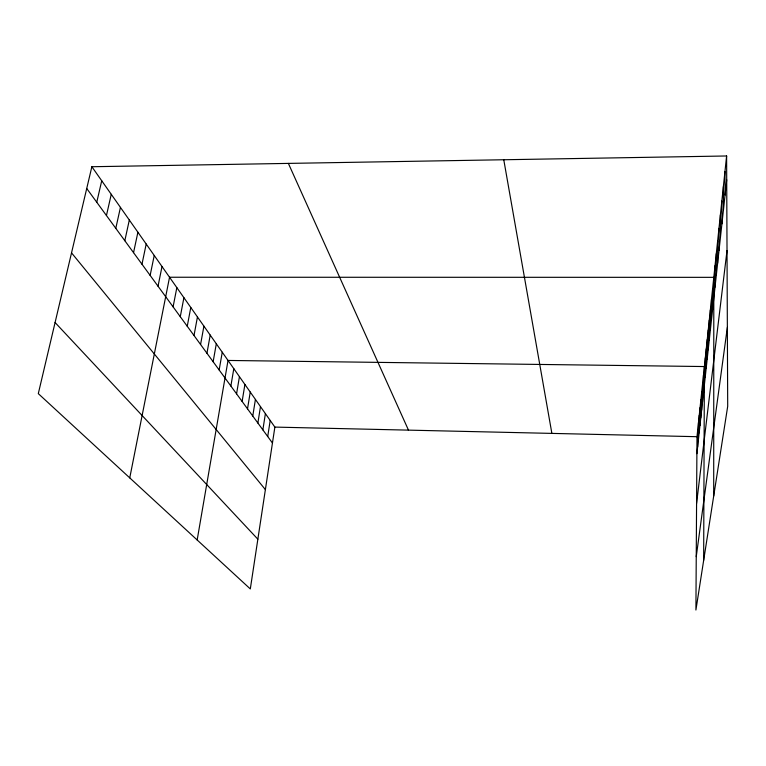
<?xml version="1.0" encoding="UTF-8"?>
<svg xmlns="http://www.w3.org/2000/svg" width="766" height="766" viewBox="0 0 766 766"><rect width="100%" height="100%" fill="white"/><g stroke="black" fill="none" stroke-linecap="round" stroke-linejoin="round"><path stroke-width="1.15" d="M711.442 319.996L711.47 299.449M712.6 309.397L712.619 288.581M713.701 496.033L713.807 277.34L169.545 277.244L129.751 477.879M715.032 287.087L715.032 265.725M707.181 359.12L707.238 339.558M708.196 349.803L708.244 330.002M709.249 340.181L709.287 320.14M710.331 330.251L710.36 309.962M701.627 410.164L701.713 391.962M702.499 402.16L702.575 383.747M703.399 393.916L703.475 375.273M703.657 560.367L704.394 366.55L228.029 360.451L197.168 539.982M705.247 376.91L705.314 357.818M706.204 368.149L706.262 348.827M726.608 155.977L696.993 436.697L695.911 610.023L727.7 406.296L726.608 155.977L91.863 166.729L38.3 393.628L250.31 588.939L274.87 427.093L91.863 166.729M697.625 446.932L697.721 429.745M698.381 439.981L698.477 422.602M699.157 432.847L699.253 415.268M699.952 425.503L700.047 407.713M700.775 417.939L700.871 399.957M696.888 453.692L726.714 179.799M696.572 503.501L727.02 250.501M696.246 556.623L727.355 327.388M267.717 436.524L270.197 420.438M262.862 429.87L265.4 413.611M257.883 423.043L260.478 406.612M252.77 416.034L255.423 399.431M247.514 408.833L250.243 392.048M242.123 401.441L244.909 384.475M236.57 393.839L239.432 376.68M230.872 386.026L233.812 368.676M219.153 369.978L222.255 352.236M213.139 361.724L216.309 343.781M206.944 353.241L210.21 335.096M200.568 344.509L203.919 326.153M194.009 335.508L197.446 316.952M187.249 326.249L190.782 307.472M180.278 316.703L183.917 297.706M173.097 306.85L176.841 287.633M158.035 286.216L162.009 266.53M150.136 275.396L154.234 255.471M141.978 264.213L146.201 244.038M133.543 252.656L137.899 232.232M124.82 240.706L129.32 220.024M115.79 228.335L120.444 207.394M106.445 215.524L111.252 194.315M96.765 202.253L101.725 180.766M274.87 427.093L696.993 436.697M55.085 322.524L257.855 539.197M71.525 252.866L265.381 489.608M86.721 188.493L272.457 443.016M288.37 163.397L408.479 430.128M503.769 159.749L551.874 433.393M724.962 171.584L725.048 195.071M723.382 186.588L723.449 209.75M721.859 201.018L721.917 223.864M720.385 214.92L720.433 237.45M718.977 228.316L719.006 250.549M717.618 241.233L717.637 263.169M716.296 253.69L716.306 275.339"/></g></svg>
